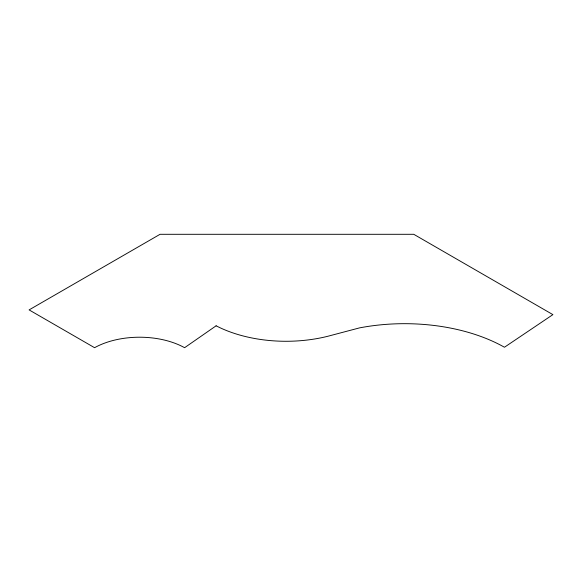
<?xml version="1.0" encoding="UTF-8"?>
<svg xmlns="http://www.w3.org/2000/svg" width="582" height="582" viewBox="0 0 582 582"><rect width="100%" height="100%" fill="white"/><g stroke="black" fill="none" stroke-linecap="round" stroke-linejoin="round"><path stroke-width="0.87" d="M216.118 325.804L184.603 347.701A64.871 37.452 0 0 0 94.575 347.701L29.1 309.9L160.05 234.299L413.766 234.299L552.9 314.629L504.456 347.243A142.765 82.426 0 0 0 359.487 327.892L328.008 336.221A104.695 60.441 0 0 1 216.118 325.804"/></g></svg>
